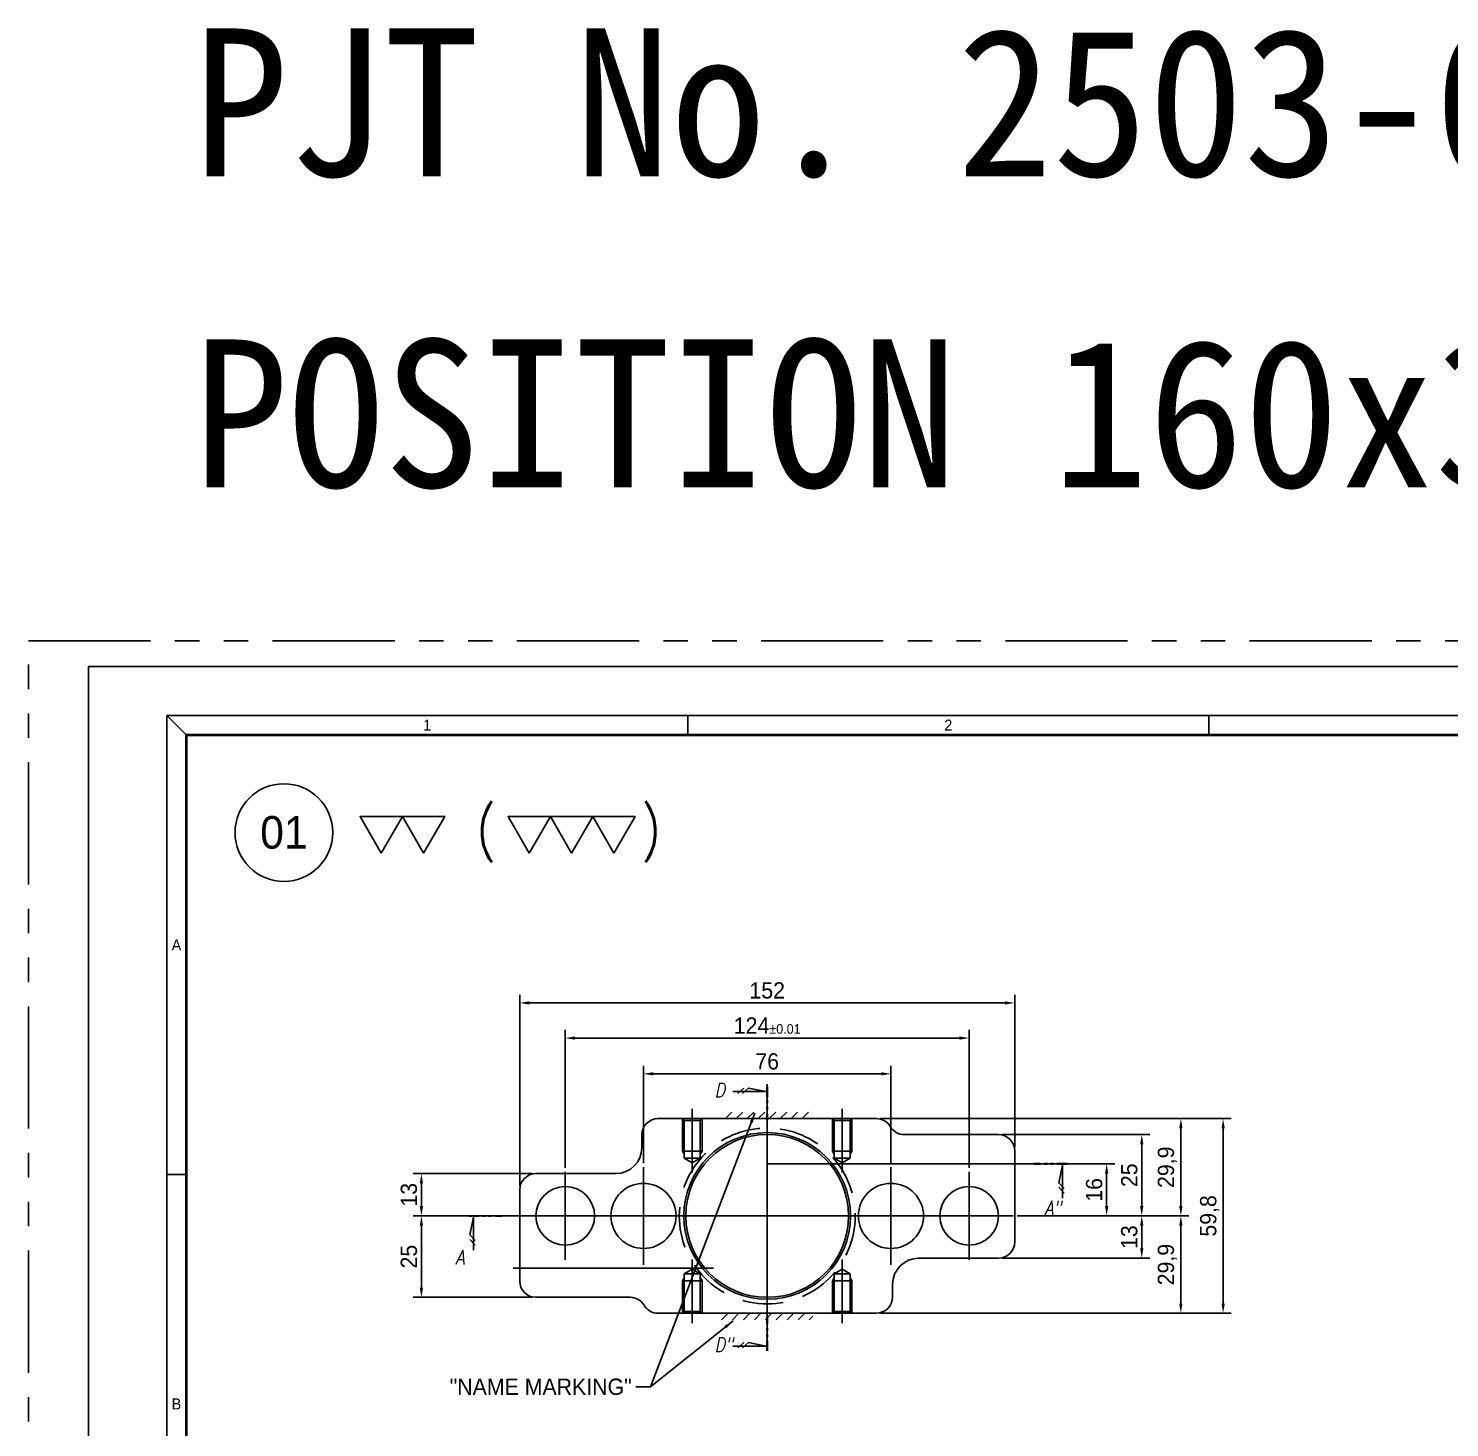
# Model space of a CAD drawing. Header units: inches. Extents: x 0 to 23821, y 0 to 11279.
# Drawn here: x 16750 to 17186.4, y 8990.3 to 9420.1 of the extents above; entities that cross this region are included whole.
import ezdxf
from ezdxf.enums import TextEntityAlignment as Align

# ---------------------------------------------------------------- set-up
doc = ezdxf.new("R2010")
doc.units = ezdxf.units.IN
doc.header["$LTSCALE"] = 10
doc.header["$MEASUREMENT"] = 0
for name, pattern in [('CENTER', [2, 1.25, -0.25, 0.25, -0.25]), ('HIDDEN', [0.375, 0.25, -0.125]), ('PHANTOM', [2.5, 1.25, -0.25, 0.25, -0.25, 0.25, -0.25]), ('PHANTOM2', [31.75, 15.875, -3.175, 3.175, -3.175, 3.175, -3.175])]:
    doc.linetypes.add(name, pattern=pattern)
doc.layers.get('Defpoints').update_dxf_attribs({"color": 8})
for name, color, linetype in [('CENTER LINE', 1, 'CENTER'), ('HIDDEN LINE', 4, 'HIDDEN'), ('PHANTOM LINE', 6, 'PHANTOM'), ('THIN LINE', 3, 'Continuous')]:
    doc.layers.add(name, color=color, linetype=linetype)
doc.styles.add('ITALICT', font='italict')
doc.styles.add('ROMANS', font='romans.shx', dxfattribs={"width": 0.9, "bigfont": 'whgtxt.shx'})
doc.styles.add('SCI', font='')
doc.styles.add('기본글씨', font='')
doc.styles.get('SCI').set_extended_font_data('Gulim')
doc.styles.get('기본글씨').set_extended_font_data('GulimChe')
doc.dimstyles.new('SCH', dxfattribs={"dimtxt": 2.5, "dimasz": 2, "dimexe": 1.25, "dimexo": 0.625, "dimtad": 1, "dimdec": 8, "dimtxsty": 'SCI', "dimcen": 2.5, "dimclrd": 4, "dimclre": 4, "dimclrt": 7, "dimadec": 8, "dimazin": 2, "dimtfac": 1, "dimtdec": 8, "dimtmove": 0, "dimatfit": 3, "dimfxl": 1, "dimarcsym": 0})
pattern_1 = [(45, (67601.5727, 154813.5905), (-1.683798023, 1.683798023), [])]

# ---------------------------------------------------------------- blocks, each defined once
blk = doc.blocks.new('*U638')
at = {"color": 2}
for points in [[(0, 0), (1.5, 2.6), (-1.5, 2.6)], [(3, 0), (4.5, 2.6), (1.5, 2.6)], [(10.49, 0), (11.99, 2.6), (8.99, 2.6)], [(13.49, 0), (14.99, 2.6), (11.99, 2.6)], [(16.49, 0), (17.99, 2.6), (14.99, 2.6)]]:
    blk.add_lwpolyline(points, close=True, dxfattribs=at)
at = {"color": 2, "style": 'ROMANS', "width": 0.8}
for s, p in [('(', (7.45, 1.73)), (')', (19.11, 1.73))]:
    blk.add_text(s, height=2.84, dxfattribs=at).set_placement(p, align=Align.MIDDLE_CENTER)
blk = doc.blocks.new('SECHANG A3')
at = {"color": 2}
for p, q in [((-198, 289.5), (-195, 286.5)), ((-118, 289.5), (-118, 286.5)), ((-38, 289.5), (-38, 286.5))]:
    blk.add_line(p, q, dxfattribs=at)
blk.add_line((-198, 219), (-195, 219))
at = {"color": 1}
blk.add_lwpolyline([(-210, 297), (210, 297), (210, 0), (-210, 0)], close=True, dxfattribs=at)
at = {"color": 2}
blk.add_lwpolyline([(-198, 289.5), (202, 289.5), (202, 7.5), (-198, 7.5)], close=True, dxfattribs=at)
at = {"const_width": 0.4}
blk.add_lwpolyline([(-195, 286.5), (199, 286.5), (199, 10.5), (-195, 10.5)], close=True, dxfattribs=at)
at = {"color": 2, "char_height": 1.7, "attachment_point": 5, "style": 'SCI'}
for s, insert, width in [('1', (-158, 288), 80), ('2', (-78, 288), 80), ('A', (-196.5, 254.25), 3), ('B', (-196.5, 183.75), 3)]:
    blk.add_mtext(s, dxfattribs=dict(at, insert=insert, width=width))
blk = doc.blocks.new('MDTapSHM6 Dp10')
at = {"layer": 'CENTER LINE', "ltscale": 2.9336}
blk.add_line((-3, 0), (16.56, 0), dxfattribs=at)
at = {"layer": 'HIDDEN LINE', "ltscale": 5.867199}
for p, q in [((0, 3), (10, 3)), ((0.54, 2.46), (0, 3)), ((0.54, 2.46), (12.14, 2.46)), ((0.54, 2.46), (0.54, -2.46)), ((10, 3), (10.94, 2.46)), ((10, 3), (10, -3)), ((12.14, 2.46), (12.14, -2.46)), ((12.14, 2.46), (13.56, 0)), ((13.56, 0), (12.14, -2.46)), ((0, -3), (0.54, -2.46)), ((0, -3), (10, -3)), ((12.14, -2.46), (0.54, -2.46)), ((10, -3), (10.94, -2.46))]:
    blk.add_line(p, q, dxfattribs=at)
blk = doc.blocks.new('A$C7b5a8a9b')
for p, q in [((-33.5, 29.9), (33.5, 29.9)), ((-38.5, 21), (-38.5, 24.9)), ((42.1, 25), (71, 25)), ((76, 20), (76, -8)), ((-71, 13), (-46.5, 13)), ((-76, 8), (-76, -20)), ((46.5, -13), (71, -13)), ((38.5, -21), (38.5, -24.9)), ((-71, -25), (-42.1, -25)), ((33.5, -29.9), (-33.5, -29.9))]:
    blk.add_line(p, q)
for centre, radius in [((0, 0), 25.6), ((0, 0), 25), ((-62, 0), 9), ((-38, 0), 10), ((38, 0), 10), ((62, 0), 9)]:
    blk.add_circle(centre, radius)
for centre, radius, start, end in [((-33.5, 24.9), 5, 90, 180), ((33.5, 24.9), 5, 30.6638, 90), ((42.1, 30), 5, 210.6638, 270), ((71, 20), 5, 0, 90), ((-46.5, 21), 8, 270, 0), ((-71, 8), 5, 90, 180), ((71, -8), 5, 270, 0), ((46.5, -21), 8, 90, 180), ((-71, -20), 5, 180, 270), ((-42.1, -30), 5, 30.6638, 90), ((33.5, -24.9), 5, 270, 0), ((-33.5, -24.9), 5, 210.6638, 270)]:
    blk.add_arc(centre, radius, start, end)
at = {"layer": 'CENTER LINE', "ltscale": 12.15}
for p, q in [((0, -40.5), (0, 40.5)), ((-40.5, 0), (40.5, 0))]:
    blk.add_line(p, q, dxfattribs=at)
at = {"layer": 'CENTER LINE', "ltscale": 4.05}
for p, q in [((-62, -13.5), (-62, 13.5)), ((62, -13.5), (62, 13.5)), ((-75.5, 0), (-48.5, 0)), ((48.5, 0), (75.5, 0))]:
    blk.add_line(p, q, dxfattribs=at)
at = {"layer": 'CENTER LINE', "ltscale": 4.5}
for p, q in [((-38, -15), (-38, 15)), ((38, -15), (38, 15)), ((-53, 0), (-23, 0)), ((23, 0), (53, 0))]:
    blk.add_line(p, q, dxfattribs=at)
at = {"layer": 'CENTER LINE', "ltscale": 5}
for p, q in [((78, 16), (16.52, 16)), ((-78, -16), (-16.52, -16))]:
    blk.add_line(p, q, dxfattribs=at)
at = {"layer": 'HIDDEN LINE', "ltscale": 5}
blk.add_circle((0, 0), 27, dxfattribs=at)
at = {"rotation": 270}
for p in [(-23, 29.9), (23, 29.9)]:
    blk.add_blockref('MDTapSHM6 Dp10', p, dxfattribs=at)
at = {"xscale": -1, "rotation": 270}
for p in [(-23, -29.9), (23, -29.9)]:
    blk.add_blockref('MDTapSHM6 Dp10', p, dxfattribs=at)
blk = doc.blocks.new('*D1975')
at = {"color": 4, "lineweight": -2, "transparency": 16777216}
for p, q in [((16938.86, 9071.57), (16938.86, 9101.47)), ((16941.86, 9098.97), (17011.86, 9098.97)), ((17014.86, 9071.57), (17014.86, 9101.47))]:
    blk.add_line(p, q, dxfattribs=at)
at = {"color": 4, "transparency": 16777216}
for points in [[(16941.86, 9099.47), (16941.86, 9098.47), (16938.86, 9098.97)], [(17011.86, 9099.47), (17011.86, 9098.47), (17014.86, 9098.97)]]:
    blk.add_solid(points, dxfattribs=at)
at = {"layer": 'Defpoints', "color": 0, "transparency": 16777216}
for p in [(17014.86, 9098.97), (16938.86, 9070.32), (17014.86, 9070.32)]:
    blk.add_point(p, dxfattribs=at)
at = {"color": 7, "transparency": 16777216, "insert": (16976.86, 9102.78), "char_height": 5, "attachment_point": 5, "style": 'SCI'}
blk.add_mtext('76', dxfattribs=at)
blk = doc.blocks.new('*D1976')
at = {"color": 4, "lineweight": -2, "transparency": 16777216}
for p, q in [((16914.86, 9070.07), (16914.86, 9112.45)), ((17038.86, 9070.07), (17038.86, 9112.45)), ((16917.86, 9109.95), (17035.86, 9109.95))]:
    blk.add_line(p, q, dxfattribs=at)
at = {"color": 4, "transparency": 16777216}
for points in [[(16917.86, 9110.45), (16917.86, 9109.45), (16914.86, 9109.95)], [(17035.86, 9110.45), (17035.86, 9109.45), (17038.86, 9109.95)]]:
    blk.add_solid(points, dxfattribs=at)
at = {"layer": 'Defpoints', "color": 0, "transparency": 16777216}
for p in [(17038.86, 9109.95), (16914.86, 9068.82), (17038.86, 9068.82)]:
    blk.add_point(p, dxfattribs=at)
at = {"color": 7, "transparency": 16777216, "insert": (16976.86, 9113.77), "char_height": 5, "attachment_point": 5, "style": 'SCI'}
blk.add_mtext('124{\\H0.59x;%%p0.01}', dxfattribs=at)
blk = doc.blocks.new('*D1977')
at = {"color": 4, "lineweight": -2, "transparency": 16777216}
for p, q in [((16900.86, 9064.57), (16900.86, 9123.25)), ((16903.86, 9120.75), (17049.86, 9120.75)), ((17052.86, 9076.57), (17052.86, 9123.25))]:
    blk.add_line(p, q, dxfattribs=at)
at = {"color": 4, "transparency": 16777216}
for points in [[(16903.86, 9121.25), (16903.86, 9120.25), (16900.86, 9120.75)], [(17049.86, 9121.25), (17049.86, 9120.25), (17052.86, 9120.75)]]:
    blk.add_solid(points, dxfattribs=at)
at = {"layer": 'Defpoints', "color": 0, "transparency": 16777216}
for p in [(17052.86, 9120.75), (17052.86, 9075.32), (16900.86, 9063.32)]:
    blk.add_point(p, dxfattribs=at)
at = {"color": 7, "transparency": 16777216, "insert": (16976.86, 9124.57), "char_height": 5, "attachment_point": 5, "style": 'SCI'}
blk.add_mtext('152', dxfattribs=at)
blk = doc.blocks.new('*D1978')
at = {"color": 4, "lineweight": -2, "transparency": 16777216}
for p, q in [((16904.61, 9068.32), (16868.17, 9068.32)), ((16870.67, 9058.32), (16870.67, 9065.32)), ((16900.11, 9055.32), (16868.17, 9055.32))]:
    blk.add_line(p, q, dxfattribs=at)
at = {"color": 4, "transparency": 16777216}
for points in [[(16870.17, 9065.32), (16871.17, 9065.32), (16870.67, 9068.32)], [(16870.17, 9058.32), (16871.17, 9058.32), (16870.67, 9055.32)]]:
    blk.add_solid(points, dxfattribs=at)
at = {"layer": 'Defpoints', "color": 0, "transparency": 16777216}
for p in [(16870.67, 9068.32), (16905.86, 9068.32), (16901.36, 9055.32)]:
    blk.add_point(p, dxfattribs=at)
at = {"color": 7, "transparency": 16777216, "insert": (16866.85, 9061.82), "char_height": 5, "attachment_point": 5, "rotation": 90, "style": 'SCI'}
blk.add_mtext('13', dxfattribs=at)
blk = doc.blocks.new('*D1979')
at = {"color": 4, "lineweight": -2, "transparency": 16777216}
for p, q in [((16900.11, 9055.32), (16868.17, 9055.32)), ((16870.67, 9052.32), (16870.67, 9033.32)), ((16904.61, 9030.32), (16868.17, 9030.32))]:
    blk.add_line(p, q, dxfattribs=at)
at = {"color": 4, "transparency": 16777216}
for points in [[(16870.17, 9052.32), (16871.17, 9052.32), (16870.67, 9055.32)], [(16870.17, 9033.32), (16871.17, 9033.32), (16870.67, 9030.32)]]:
    blk.add_solid(points, dxfattribs=at)
at = {"layer": 'Defpoints', "color": 0, "transparency": 16777216}
for p in [(16901.36, 9055.32), (16870.67, 9030.32), (16905.86, 9030.32)]:
    blk.add_point(p, dxfattribs=at)
at = {"color": 7, "transparency": 16777216, "insert": (16866.85, 9042.82), "char_height": 5, "attachment_point": 5, "rotation": 90, "style": 'SCI'}
blk.add_mtext('25', dxfattribs=at)
blk = doc.blocks.new('*D1980')
at = {"color": 4, "lineweight": -2, "transparency": 16777216}
for p, q in [((17056.11, 9071.32), (17083.59, 9071.32)), ((17081.09, 9058.32), (17081.09, 9068.32)), ((17053.61, 9055.32), (17083.59, 9055.32))]:
    blk.add_line(p, q, dxfattribs=at)
at = {"color": 4, "transparency": 16777216}
for points in [[(17080.59, 9068.32), (17081.59, 9068.32), (17081.09, 9071.32)], [(17080.59, 9058.32), (17081.59, 9058.32), (17081.09, 9055.32)]]:
    blk.add_solid(points, dxfattribs=at)
at = {"layer": 'Defpoints', "color": 0, "transparency": 16777216}
for p in [(17054.86, 9071.32), (17081.09, 9071.32), (17052.36, 9055.32)]:
    blk.add_point(p, dxfattribs=at)
at = {"color": 7, "transparency": 16777216, "insert": (17077.27, 9063.32), "char_height": 5, "attachment_point": 5, "rotation": 90, "style": 'SCI'}
blk.add_mtext('16', dxfattribs=at)
blk = doc.blocks.new('*D1981')
at = {"color": 4, "lineweight": -2, "transparency": 16777216}
for p, q in [((17049.11, 9080.32), (17094.37, 9080.32)), ((17091.87, 9058.32), (17091.87, 9077.32)), ((17053.61, 9055.32), (17094.37, 9055.32))]:
    blk.add_line(p, q, dxfattribs=at)
at = {"color": 4, "transparency": 16777216}
for points in [[(17091.37, 9077.32), (17092.37, 9077.32), (17091.87, 9080.32)], [(17091.37, 9058.32), (17092.37, 9058.32), (17091.87, 9055.32)]]:
    blk.add_solid(points, dxfattribs=at)
at = {"layer": 'Defpoints', "color": 0, "transparency": 16777216}
for p in [(17047.86, 9080.32), (17091.87, 9080.32), (17052.36, 9055.32)]:
    blk.add_point(p, dxfattribs=at)
at = {"color": 7, "transparency": 16777216, "insert": (17088.06, 9067.82), "char_height": 5, "attachment_point": 5, "rotation": 90, "style": 'SCI'}
blk.add_mtext('25', dxfattribs=at)
blk = doc.blocks.new('*D1982')
at = {"color": 4, "lineweight": -2, "transparency": 16777216}
for p, q in [((17053.61, 9055.32), (17094.37, 9055.32)), ((17091.87, 9052.32), (17091.87, 9045.32)), ((17049.11, 9042.32), (17094.37, 9042.32))]:
    blk.add_line(p, q, dxfattribs=at)
at = {"color": 4, "transparency": 16777216}
for points in [[(17091.37, 9052.32), (17092.37, 9052.32), (17091.87, 9055.32)], [(17091.37, 9045.32), (17092.37, 9045.32), (17091.87, 9042.32)]]:
    blk.add_solid(points, dxfattribs=at)
at = {"layer": 'Defpoints', "color": 0, "transparency": 16777216}
for p in [(17052.36, 9055.32), (17047.86, 9042.32), (17091.87, 9042.32)]:
    blk.add_point(p, dxfattribs=at)
at = {"color": 7, "transparency": 16777216, "insert": (17088.05, 9048.82), "char_height": 5, "attachment_point": 5, "rotation": 90, "style": 'SCI'}
blk.add_mtext('13', dxfattribs=at)
blk = doc.blocks.new('*D1983')
at = {"color": 4, "lineweight": -2, "transparency": 16777216}
for p, q in [((17011.61, 9085.22), (17106.38, 9085.22)), ((17103.88, 9058.32), (17103.88, 9082.22)), ((17053.61, 9055.32), (17106.38, 9055.32))]:
    blk.add_line(p, q, dxfattribs=at)
at = {"color": 4, "transparency": 16777216}
for points in [[(17103.38, 9082.22), (17104.38, 9082.22), (17103.88, 9085.22)], [(17103.38, 9058.32), (17104.38, 9058.32), (17103.88, 9055.32)]]:
    blk.add_solid(points, dxfattribs=at)
at = {"layer": 'Defpoints', "color": 0, "transparency": 16777216}
for p in [(17010.36, 9085.22), (17103.88, 9085.22), (17052.36, 9055.32)]:
    blk.add_point(p, dxfattribs=at)
at = {"color": 7, "transparency": 16777216, "insert": (17099.75, 9070.27), "char_height": 5, "attachment_point": 5, "rotation": 90, "style": 'SCI'}
blk.add_mtext('29,9', dxfattribs=at)
blk = doc.blocks.new('*D1984')
at = {"color": 4, "lineweight": -2, "transparency": 16777216}
for p, q in [((17053.61, 9055.32), (17106.38, 9055.32)), ((17103.88, 9052.32), (17103.88, 9028.42)), ((17011.61, 9025.42), (17106.38, 9025.42))]:
    blk.add_line(p, q, dxfattribs=at)
at = {"color": 4, "transparency": 16777216}
for points in [[(17103.38, 9052.32), (17104.38, 9052.32), (17103.88, 9055.32)], [(17103.38, 9028.42), (17104.38, 9028.42), (17103.88, 9025.42)]]:
    blk.add_solid(points, dxfattribs=at)
at = {"layer": 'Defpoints', "color": 0, "transparency": 16777216}
for p in [(17052.36, 9055.32), (17010.36, 9025.42), (17103.88, 9025.42)]:
    blk.add_point(p, dxfattribs=at)
at = {"color": 7, "transparency": 16777216, "insert": (17099.75, 9040.37), "char_height": 5, "attachment_point": 5, "rotation": 90, "style": 'SCI'}
blk.add_mtext('29,9', dxfattribs=at)
blk = doc.blocks.new('*D1985')
at = {"color": 4, "lineweight": -2, "transparency": 16777216}
for p, q in [((17011.61, 9085.22), (17119.36, 9085.22)), ((17116.86, 9082.22), (17116.86, 9028.42)), ((17011.61, 9025.42), (17119.36, 9025.42))]:
    blk.add_line(p, q, dxfattribs=at)
at = {"color": 4, "transparency": 16777216}
for points in [[(17116.36, 9082.22), (17117.36, 9082.22), (17116.86, 9085.22)], [(17116.36, 9028.42), (17117.36, 9028.42), (17116.86, 9025.42)]]:
    blk.add_solid(points, dxfattribs=at)
at = {"layer": 'Defpoints', "color": 0, "transparency": 16777216}
for p in [(17010.36, 9085.22), (17010.36, 9025.42), (17116.86, 9025.42)]:
    blk.add_point(p, dxfattribs=at)
at = {"color": 7, "transparency": 16777216, "insert": (17112.74, 9055.32), "char_height": 5, "attachment_point": 5, "rotation": 90, "style": 'SCI'}
blk.add_mtext('59,8', dxfattribs=at)
blk = doc.blocks.new('A$C06B057C4')
blk.add_line((4.71, 0.75), (5.95, -0.39))
at = {"const_width": 0.45}
for points in [[(-0.24, 1.02), (-0.24, -1.19)], [(-0.24, -1.85), (-0.24, -2.49)], [(-0.24, -3.18), (-0.24, -3.81)], [(-0.24, -4.63), (-0.24, -6.03)]]:
    blk.add_lwpolyline(points, dxfattribs=at)
blk.add_lwpolyline([(6.99, 0), (0, 0), (3.74, 0.75), (4.97, -0.39)])
blk = doc.blocks.new('A$C01FC5E2C')
blk.add_line((4.71, 0.75), (5.95, -0.39))
at = {"const_width": 0.45}
for points in [[(-0.24, 4.63), (-0.24, 6.03)], [(-0.24, 3.18), (-0.24, 3.81)], [(-0.24, 1.85), (-0.24, 2.49)], [(-0.24, -1.02), (-0.24, 1.19)]]:
    blk.add_lwpolyline(points, dxfattribs=at)
blk.add_lwpolyline([(6.99, 0), (0, 0), (3.74, 0.75), (4.97, -0.39)])
blk = doc.blocks.new('*U1495')
at = {"layer": 'THIN LINE', "color": 3, "linetype": 'PHANTOM2'}
blk.add_line((0, 33.19), (0, -8.45), dxfattribs=at)
at = {"layer": 'THIN LINE', "extrusion": (0, 0, -1), "zscale": -1}
for name, p in [('A$C06B057C4', (0.24, 39.21)), ('A$C01FC5E2C', (0.24, -14.48))]:
    blk.add_blockref(name, p, dxfattribs=at)
at = {"layer": 'THIN LINE', "ltscale": 5, "style": 'ITALICT', "text_generation_flag": 6, "width": 0.8}
for s, p in [('D', (-11.1, 38.01)), ('D"', (-11.1, -15.68))]:
    blk.add_text(s, height=3, rotation=180, dxfattribs=at).set_placement(p)
blk = doc.blocks.new('A$C5F886661')
blk.add_line((-0.75, 4.71), (0.39, 5.95))
blk.add_lwpolyline([(0, 6.99), (0, 0), (-0.75, 3.74), (0.39, 4.97)])
at = {"const_width": 0.45}
for points in [[(-1.02, -0.24), (1.19, -0.24)], [(1.85, -0.24), (2.49, -0.24)], [(3.18, -0.24), (3.81, -0.24)], [(4.63, -0.24), (6.03, -0.24)]]:
    blk.add_lwpolyline(points, dxfattribs=at)
blk = doc.blocks.new('A$C0AFB23E9')
blk.add_line((-0.75, 4.71), (0.39, 5.95))
blk.add_lwpolyline([(0, 6.99), (0, 0), (-0.75, 3.74), (0.39, 4.97)])
at = {"const_width": 0.45}
for points in [[(-4.63, -0.24), (-6.03, -0.24)], [(-3.18, -0.24), (-3.81, -0.24)], [(-1.85, -0.24), (-2.49, -0.24)], [(1.02, -0.24), (-1.19, -0.24)]]:
    blk.add_lwpolyline(points, dxfattribs=at)

msp = doc.modelspace()

# ---------------------------------------------------------------- hatches: boundary and pattern name
at = {"layer": 'THIN LINE'}
h = msp.add_hatch(dxfattribs=at)
h.set_pattern_fill('ANSI31', color=6, scale=0.75, style=0)
h.set_pattern_definition(pattern_1)
h.paths.add_polyline_path([(16990.86066036, 9085.21637462), (16962.86066036, 9085.21637462), (16962.86066036, 9087.21637462), (16990.86066036, 9087.21637462)])
h = msp.add_hatch(dxfattribs=at)
h.set_pattern_fill('ANSI31', color=6, scale=0.75, style=0)
h.set_pattern_definition(pattern_1)
h.paths.add_polyline_path([(16990.86066036, 9025.41637462), (16962.86066036, 9025.41637462), (16962.86066036, 9023.41637462), (16990.86066036, 9023.41637462)])

# ---------------------------------------------------------------- linework, layer by layer
msp.add_circle((16828.45780541, 9173.07531183), 15)
at = {"layer": 'PHANTOM LINE', "ltscale": 3}
msp.add_lwpolyline([(16750, 9231.93953276), (18934.20270614, 9231.93953276), (18934.20270614, 8557.16150801), (16750, 8557.16150801)], close=True, dxfattribs=at)
at = {"layer": 'THIN LINE', "linetype": 'PHANTOM2'}
msp.add_lwpolyline([(16895.40630026, 9055.31637462), (16976.86066036, 9055.31637462), (16976.86066036, 9071.31637462), (17058.7252951, 9071.31637462)], dxfattribs=at)
at = {"layer": 'THIN LINE', "color": 6, "const_width": 0.5}
for points in [[(16976.86066036, 9068.31637462), (16976.86066036, 9071.31637462), (16979.86066036, 9071.31637462)], [(16973.86066036, 9055.31637462), (16976.86066036, 9055.31637462), (16976.86066036, 9058.31637462)]]:
    msp.add_lwpolyline(points, dxfattribs=at)

# ---------------------------------------------------------------- block references
for name, p, xscale, yscale, zscale in [('SECHANG A3', (17188.45780541, 8630.07531183), 2, 2, 2), ('*U638', (16858.34220039, 9166.71942781), 4.33333333333378, 4.33333333333378, 4.33333333333378), ('*U1495', (16976.86066036, 9036.41299431), 1.456007765374753, 1.456007765374753, 1.456007765374753)]:
    msp.add_blockref(name, p, dxfattribs=dict(xscale=xscale, yscale=yscale, zscale=zscale))
msp.add_blockref('A$C7b5a8a9b', (16976.86066036, 9055.31637462))
at = {"layer": 'THIN LINE', "xscale": -1.456007765374753, "yscale": 1.456007765374753, "zscale": 1.456007765374753, "rotation": 180}
for name, p in [('A$C0AFB23E9', (17067.49856835, 9070.96411155)), ('A$C5F886661', (16886.63302701, 9054.96411155))]:
    msp.add_blockref(name, p, dxfattribs=at)

# ---------------------------------------------------------------- texts
at = {"color": 4, "style": '기본글씨'}
for s, p in [('PJT No. 2503-021', (16800.47847211, 9374.71312797)), ('POSITION 160x320 BELT TYPE 제작 수량 : 13SET', (16800.47847211, 9279.16805681))]:
    msp.add_text(s, height=45.3914809616, dxfattribs=at).set_placement(p)
at = {"color": 2, "insert": (16828.45780541, 9173.07531183), "char_height": 10, "width": 30, "attachment_point": 5, "style": 'SCI'}
msp.add_mtext('01', dxfattribs=at)
at = {"color": 7, "insert": (16935.24914151, 9000.27534236), "char_height": 5, "attachment_point": 9, "style": 'SCI'}
msp.add_mtext('"NAME MARKING"', dxfattribs=at)
at = {"layer": 'THIN LINE', "ltscale": 5, "style": 'ITALICT', "width": 0.8}
for s, height, p in [('A"', 4.368023296, (17061.96614639, 9055.60041849)), ('A', 4.3680233, (16881.14649506, 9040.43242292))]:
    msp.add_text(s, height=height, dxfattribs=at).set_placement(p)

# ---------------------------------------------------------------- dimensions: what is measured, and where the dimension line sits
for base, p1, p2, picture, middle in [((17052.8606603645, 9120.7533446056), (16900.8606603645, 9063.3163746234), (17052.8606603645, 9075.3163746234), '*D1977', (16976.8606603645, 9124.5732513965)), ((17014.8606603645, 9098.9673320356), (16938.8606603645, 9070.3163746234), (17014.8606603645, 9070.3163746234), '*D1975', (16976.8606603645, 9102.7839099317))]:
    dim = msp.add_linear_dim(base=base, p1=p1, p2=p2, dimstyle='SCH', override={"dimscale": 2, "dimasz": 1.5})
    dim.commit()
    dim.dimension.update_dxf_attribs({"geometry": picture, "text_midpoint": middle})
dim = msp.add_linear_dim(base=(17038.8606603645, 9109.9454067913), p1=(16914.8606603645, 9068.8163746234), p2=(17038.8606603645, 9068.8163746234), text='<>{\\H0.59x;%%p0.01}', dimstyle='SCH', override={"dimscale": 2, "dimasz": 1.5})
dim.commit()
dim.dimension.update_dxf_attribs({"geometry": '*D1976', "text_midpoint": (16976.8606603645, 9113.7653135823)})
for base, p1, p2, picture, middle in [((17103.8770757236, 9085.2163746233), (17052.3606603645, 9055.3163746234), (17010.3606603647, 9085.2163746232), '*D1983', (17099.7542395052, 9070.2663746233)), ((17116.8633823699, 9025.4163746234), (17010.3606603647, 9085.2163746232), (17010.3606603645, 9025.4163746234), '*D1985', (17112.7405461515, 9055.3163746233)), ((17091.8699926069, 9080.3163746234), (17052.3606603645, 9055.3163746234), (17047.8606603645, 9080.3163746234), '*D1981', (17088.0567436056, 9067.8163746234)), ((17081.0858300143, 9071.3163746234), (17052.3606603645, 9055.3163746234), (17054.8606603645, 9071.3163746234), '*D1980', (17077.2659232234, 9063.3163746234)), ((16870.6681170273, 9068.3163746234), (16901.3606603645, 9055.3163746234), (16905.8606603645, 9068.3163746234), '*D1978', (16866.8482102363, 9061.8163746234)), ((16870.6681170273, 9030.3163746234), (16901.3606603645, 9055.3163746234), (16905.8606603645, 9030.3163746234), '*D1979', (16866.854868026, 9042.8163746234)), ((17103.8770757236, 9025.4163746234), (17052.3606603645, 9055.3163746234), (17010.3606603645, 9025.4163746234), '*D1984', (17099.7542395052, 9040.3663746234)), ((17091.869992607, 9042.3163746234), (17052.3606603645, 9055.3163746234), (17047.8606603645, 9042.3163746234), '*D1982', (17088.050085816, 9048.8163746234))]:
    dim = msp.add_linear_dim(base=base, p1=p1, p2=p2, angle=90, dimstyle='SCH', override={"dimscale": 2, "dimasz": 1.5})
    dim.commit()
    dim.dimension.update_dxf_attribs({"geometry": picture, "text_midpoint": middle})

# ---------------------------------------------------------------- leaders
at = {"annotation_type": 0, "has_hookline": 1, "hookline_direction": 1, "text_width": 55.65246338}
msp.add_leader([(16973.07147593, 9086.8906759), (16940.97986753, 9002.77534236), (16936.49914151, 9002.77534236)], dimstyle='SCH', override={"dimscale": 2, "dimasz": 1.5, "dimgap": 0.625, "dimtad": 0}, dxfattribs=at)
msp.add_leader([(16966.41179561, 9023.08760868), (16940.97986753, 9002.77534236)], dimstyle='SCH', override={"dimscale": 2, "dimasz": 1.5, "dimgap": 0.625, "dimtad": 0})

doc.saveas('drawing.dxf')
